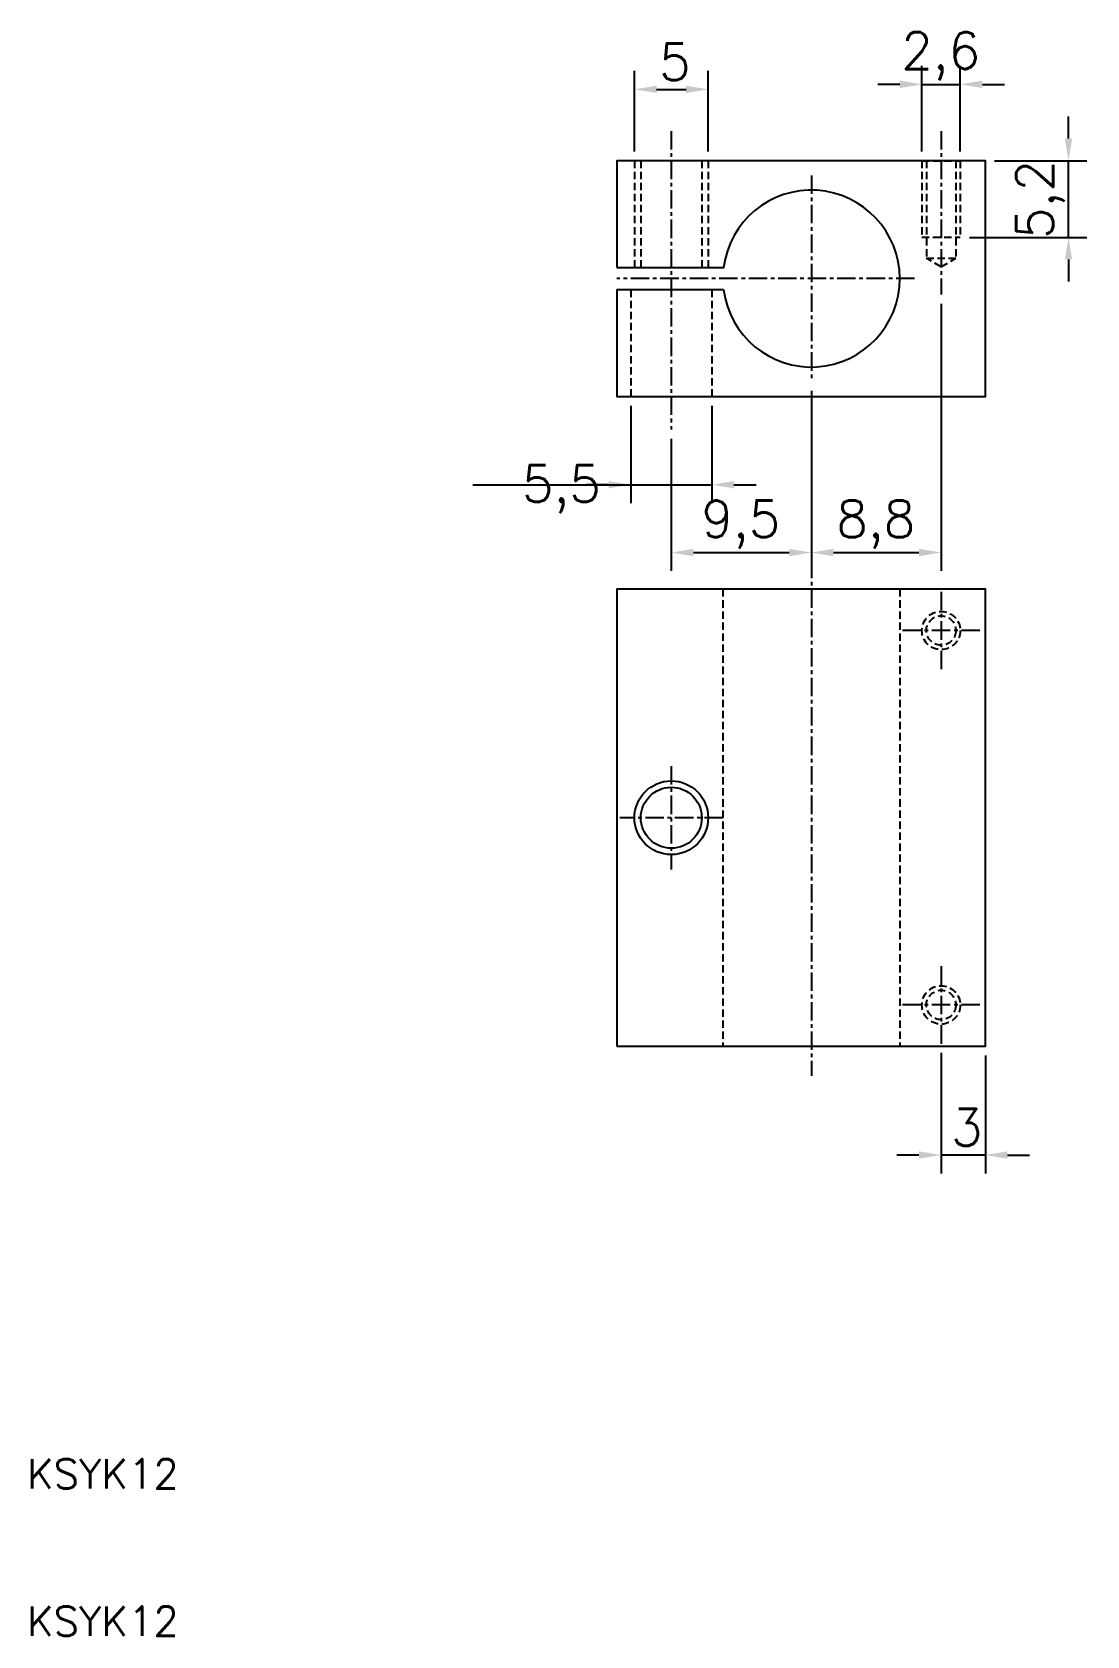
# Model space of a CAD drawing. Extents: x 10 to 82, y 10 to 119.
import ezdxf

# ---------------------------------------------------------------- set-up
doc = ezdxf.new("R2010")
doc.units = 0
doc.linetypes.add('CENTER', pattern=[2, 1.25, -0.25, 0.25, -0.25])
doc.linetypes.add('DASHED', pattern=[0.75, 0.5, -0.25])
doc.layers.get('0').update_dxf_attribs({"linetype": 'CONTINUOUS'})
doc.layers.get('DEFPOINTS').update_dxf_attribs({"linetype": 'CONTINUOUS'})
doc.layers.add('CENTER', color=1, linetype='CENTER')
doc.styles.get("Standard").update_dxf_attribs({"font": 'txt.shx'})
doc.dimstyles.get("Standard").update_dxf_attribs({"dimtxt": 2.5, "dimasz": 2.5, "dimexe": 1.25, "dimexo": 0.625, "dimtad": 1, "dimcen": 2.5, "dimazin": 3, "dimtfac": 1, "dimtmove": 0, "dimatfit": 3})

# ---------------------------------------------------------------- blocks, each defined once
blk = doc.blocks.new('*U17')
at = {"color": 0, "linetype": 'CONTINUOUS'}
blk.add_text('3', height=2.5, dxfattribs=at).set_placement((72.67, 43.25))
blk = doc.blocks.new('*D6')
at = {"color": 0, "linetype": 'CONTINUOUS'}
for p, q in [((72, 49.55), (72, 41.37)), ((75, 49.38), (75, 41.37)), ((70.5, 42.62), (69, 42.62)), ((75, 42.62), (72, 42.62)), ((76.5, 42.62), (78, 42.62))]:
    blk.add_line(p, q, dxfattribs=at)
for points in [[(70.5, 42.87), (70.5, 42.37), (72, 42.62)], [(76.5, 42.87), (76.5, 42.37), (75, 42.62)]]:
    blk.add_solid(points, dxfattribs=at)
at = {"layer": 'DEFPOINTS', "color": 0, "linetype": 'CONTINUOUS'}
for p in [(72, 50.17), (75, 50), (72, 42.62)]:
    blk.add_point(p, dxfattribs=at)
at = {"color": 7, "linetype": 'CONTINUOUS'}
blk.add_blockref('*U17', (0, 0), dxfattribs=at)
blk = doc.blocks.new('*U22')
at = {"color": 0, "linetype": 'CONTINUOUS'}
blk.add_text('9,5', height=2.5, dxfattribs=at).set_placement((55.74, 84.53))
blk = doc.blocks.new('*D7')
at = {"color": 0, "linetype": 'CONTINUOUS'}
for p, q in [((63.2, 94.45), (63.2, 82.24)), ((53.7, 91.21), (53.7, 82.24)), ((55.2, 83.49), (61.7, 83.49))]:
    blk.add_line(p, q, dxfattribs=at)
for points in [[(55.2, 83.74), (55.2, 83.24), (53.7, 83.49)], [(61.7, 83.74), (61.7, 83.24), (63.2, 83.49)]]:
    blk.add_solid(points, dxfattribs=at)
at = {"layer": 'DEFPOINTS', "color": 0, "linetype": 'CONTINUOUS'}
for p in [(63.2, 95.07), (53.7, 91.84), (63.2, 83.49)]:
    blk.add_point(p, dxfattribs=at)
at = {"color": 7, "linetype": 'CONTINUOUS'}
blk.add_blockref('*U22', (0, 0), dxfattribs=at)
blk = doc.blocks.new('*U23')
at = {"color": 0, "linetype": 'CONTINUOUS'}
blk.add_text('8,8', height=2.5, dxfattribs=at).set_placement((64.89, 84.53))
blk = doc.blocks.new('*D8')
at = {"color": 0, "linetype": 'CONTINUOUS'}
for p, q in [((72, 100.36), (72, 82.24)), ((63.2, 94.45), (63.2, 82.24)), ((64.7, 83.49), (70.5, 83.49))]:
    blk.add_line(p, q, dxfattribs=at)
for points in [[(64.7, 83.74), (64.7, 83.24), (63.2, 83.49)], [(70.5, 83.74), (70.5, 83.24), (72, 83.49)]]:
    blk.add_solid(points, dxfattribs=at)
at = {"layer": 'DEFPOINTS', "color": 0, "linetype": 'CONTINUOUS'}
for p in [(72, 100.99), (63.2, 95.07), (72, 83.49)]:
    blk.add_point(p, dxfattribs=at)
at = {"color": 7, "linetype": 'CONTINUOUS'}
blk.add_blockref('*U23', (0, 0), dxfattribs=at)
blk = doc.blocks.new('*U18')
at = {"color": 0, "linetype": 'CONTINUOUS'}
blk.add_text('5', height=2.5, dxfattribs=at).set_placement((52.87, 115.53))
blk = doc.blocks.new('*D9')
at = {"color": 0, "linetype": 'CONTINUOUS'}
for p, q in [((51.2, 110.7), (51.2, 116.16)), ((56.2, 110.7), (56.2, 116.16)), ((52.7, 114.91), (54.7, 114.91))]:
    blk.add_line(p, q, dxfattribs=at)
for points in [[(52.7, 115.16), (52.7, 114.66), (51.2, 114.91)], [(54.7, 115.16), (54.7, 114.66), (56.2, 114.91)]]:
    blk.add_solid(points, dxfattribs=at)
at = {"layer": 'DEFPOINTS', "color": 0, "linetype": 'CONTINUOUS'}
for p in [(56.2, 114.91), (51.2, 110.07), (56.2, 110.07)]:
    blk.add_point(p, dxfattribs=at)
at = {"color": 7, "linetype": 'CONTINUOUS'}
blk.add_blockref('*U18', (0, 0), dxfattribs=at)
blk = doc.blocks.new('*U19')
at = {"color": 0, "linetype": 'CONTINUOUS'}
blk.add_text('2,6', height=2.5, dxfattribs=at).set_placement((69.29, 116.29))
blk = doc.blocks.new('*D10')
at = {"color": 0, "linetype": 'CONTINUOUS'}
for p, q in [((70.7, 110.7), (70.7, 116.5)), ((73.3, 110.7), (73.3, 116.5)), ((69.2, 115.25), (67.7, 115.25)), ((70.7, 115.25), (73.3, 115.25)), ((74.8, 115.25), (76.3, 115.25))]:
    blk.add_line(p, q, dxfattribs=at)
for points in [[(69.2, 115.5), (69.2, 115), (70.7, 115.25)], [(74.8, 115.5), (74.8, 115), (73.3, 115.25)]]:
    blk.add_solid(points, dxfattribs=at)
at = {"layer": 'DEFPOINTS', "color": 0, "linetype": 'CONTINUOUS'}
for p in [(73.3, 115.25), (70.7, 110.07), (73.3, 110.07)]:
    blk.add_point(p, dxfattribs=at)
at = {"color": 7, "linetype": 'CONTINUOUS'}
blk.add_blockref('*U19', (0, 0), dxfattribs=at)
blk = doc.blocks.new('*U20')
at = {"color": 0, "linetype": 'CONTINUOUS'}
blk.add_text('5,2', height=2.5, rotation=90, dxfattribs=at).set_placement((79.6, 104.76))
blk = doc.blocks.new('*D11')
at = {"color": 0, "linetype": 'CONTINUOUS'}
for p, q in [((80.64, 111.57), (80.64, 113.07)), ((75.62, 110.07), (81.89, 110.07)), ((80.64, 104.87), (80.64, 110.07)), ((73.93, 104.87), (81.89, 104.87)), ((80.64, 103.37), (80.64, 101.87))]:
    blk.add_line(p, q, dxfattribs=at)
for points in [[(80.39, 111.57), (80.89, 111.57), (80.64, 110.07)], [(80.39, 103.37), (80.89, 103.37), (80.64, 104.87)]]:
    blk.add_solid(points, dxfattribs=at)
at = {"layer": 'DEFPOINTS', "color": 0, "linetype": 'CONTINUOUS'}
for p in [(75, 110.07), (80.64, 110.07), (73.3, 104.87)]:
    blk.add_point(p, dxfattribs=at)
at = {"color": 7, "linetype": 'CONTINUOUS'}
blk.add_blockref('*U20', (0, 0), dxfattribs=at)
blk = doc.blocks.new('*D12')
at = {"color": 0, "linetype": 'CONTINUOUS'}
for p, q in [((50.95, 93.45), (50.95, 86.84)), ((56.45, 93.45), (56.45, 86.84)), ((40.24, 88.09), (50.95, 88.09)), ((49.45, 88.09), (47.95, 88.09)), ((50.95, 88.09), (56.45, 88.09)), ((50.95, 88.09), (56.45, 88.09)), ((57.95, 88.09), (59.45, 88.09))]:
    blk.add_line(p, q, dxfattribs=at)
for points in [[(49.45, 88.34), (49.45, 87.84), (50.95, 88.09)], [(57.95, 88.34), (57.95, 87.84), (56.45, 88.09)]]:
    blk.add_solid(points, dxfattribs=at)
at = {"layer": 'DEFPOINTS', "color": 0, "linetype": 'CONTINUOUS'}
for p in [(50.95, 94.07), (56.45, 94.07), (56.45, 88.09)]:
    blk.add_point(p, dxfattribs=at)
at = {"color": 0}
blk.add_text('5,5', height=2.5, dxfattribs=at).set_placement((43.57, 86.92))

msp = doc.modelspace()

# ---------------------------------------------------------------- linework, layer by layer
at = {"color": 3, "linetype": 'DASHED'}
for p, q in [((51.2, 110.072), (51.2, 102.822)), ((51.633, 110.072), (51.633, 102.822)), ((55.767, 110.072), (55.767, 102.822)), ((56.2, 110.072), (56.2, 102.822)), ((70.7, 110.072), (70.7, 104.872)), ((70.7, 110.072), (73.3, 110.072)), ((71, 110.072), (71, 103.45)), ((73, 110.072), (73, 103.45)), ((73.3, 110.072), (73.3, 104.872)), ((70.7, 104.872), (73.3, 104.872)), ((72, 102.872), (71, 103.45)), ((71, 103.45), (73, 103.45)), ((72, 102.872), (73, 103.45)), ((50.95, 101.322), (50.95, 94.072)), ((56.45, 101.322), (56.45, 94.072)), ((57.2, 81), (57.2, 50)), ((69.2, 81), (69.2, 50))]:
    msp.add_line(p, q, dxfattribs=at)
at = {"color": 7, "linetype": 'CONTINUOUS'}
for p, q in [((50, 102.822), (57.284, 102.822)), ((50, 101.322), (57.247, 101.322))]:
    msp.add_line(p, q, dxfattribs=at)
msp.add_lwpolyline([(50, 101.322), (50, 94.072), (75, 94.072), (75, 110.072), (50, 110.072), (50, 102.822)], dxfattribs=at)
msp.add_lwpolyline([(50, 50), (75, 50), (75, 81), (50, 81)], close=True, dxfattribs=at)
at = {"color": 3, "linetype": 'DASHED'}
for centre, radius in [((72, 78.2), 1.3), ((72, 78.2), 1), ((72, 52.8), 1.3), ((72, 52.8), 1)]:
    msp.add_circle(centre, radius, dxfattribs=at)
at = {"color": 7, "linetype": 'CONTINUOUS'}
for radius in [2.5, 2.067]:
    msp.add_circle((53.7, 65.5), radius, dxfattribs=at)
msp.add_arc((63.2, 102.072), 6, 187.18076, 172.81924, dxfattribs=at)
at = {"layer": 'CENTER', "color": 1, "linetype": 'CENTER'}
for p, q in [((53.7, 112.072), (53.7, 91.835)), ((72, 112.072), (72, 100.987)), ((63.2, 109.072), (63.2, 95.072)), ((70.2, 102.072), (50, 102.072)), ((63.2, 83), (63.2, 48)), ((72, 80.825), (72, 75.575)), ((74.625, 78.2), (69.375, 78.2)), ((53.7, 69), (53.7, 62)), ((57.2, 65.5), (50.2, 65.5)), ((72, 55.425), (72, 50.175)), ((74.625, 52.8), (69.375, 52.8))]:
    msp.add_line(p, q, dxfattribs=at)

# ---------------------------------------------------------------- texts
at = {"color": 7, "linetype": 'CONTINUOUS'}
for p in [(10, 20), (10, 10)]:
    msp.add_text('KSYK12', height=2, dxfattribs=at).set_placement(p)

# ---------------------------------------------------------------- dimensions: what is measured, and where the dimension line sits
for base, p1, p2, picture, middle in [((73.3, 115.253), (70.7, 110.072), (73.3, 110.072), '*D10', (72, 117.337)), ((56.2, 114.909), (51.2, 110.072), (56.2, 110.072), '*D9', (53.7, 116.784)), ((72, 83.489), (63.2, 95.072), (72, 100.987), '*D8', (67.6, 85.572)), ((63.2, 83.489), (53.7, 91.835), (63.2, 95.072), '*D7', (58.45, 85.572)), ((72, 42.624), (75, 50), (72, 50.175), '*D6', (73.5, 44.499))]:
    dim = msp.add_linear_dim(base=base, p1=p1, p2=p2, dimstyle='Standard', dxfattribs=at)
    dim.commit()
    dim.dimension.update_dxf_attribs({"geometry": picture, "text_midpoint": middle})
dim = msp.add_linear_dim(base=(80.64, 110.072), p1=(73.3, 104.872), p2=(75, 110.072), angle=90, dimstyle='Standard', dxfattribs=at)
dim.commit()
dim.dimension.update_dxf_attribs({"geometry": '*D11', "text_midpoint": (78.557, 107.472)})
dim = msp.add_linear_dim(base=(56.45, 88.087), p1=(50.95, 94.072), p2=(56.45, 94.072), dimstyle='Standard', override={"dimtmove": 1}, dxfattribs=at)
dim.commit()
dim.dimension.update_dxf_attribs({"geometry": '*D12', "text_midpoint": (43.573, 86.497), "dimtype": 128})

doc.saveas('drawing.dxf')
